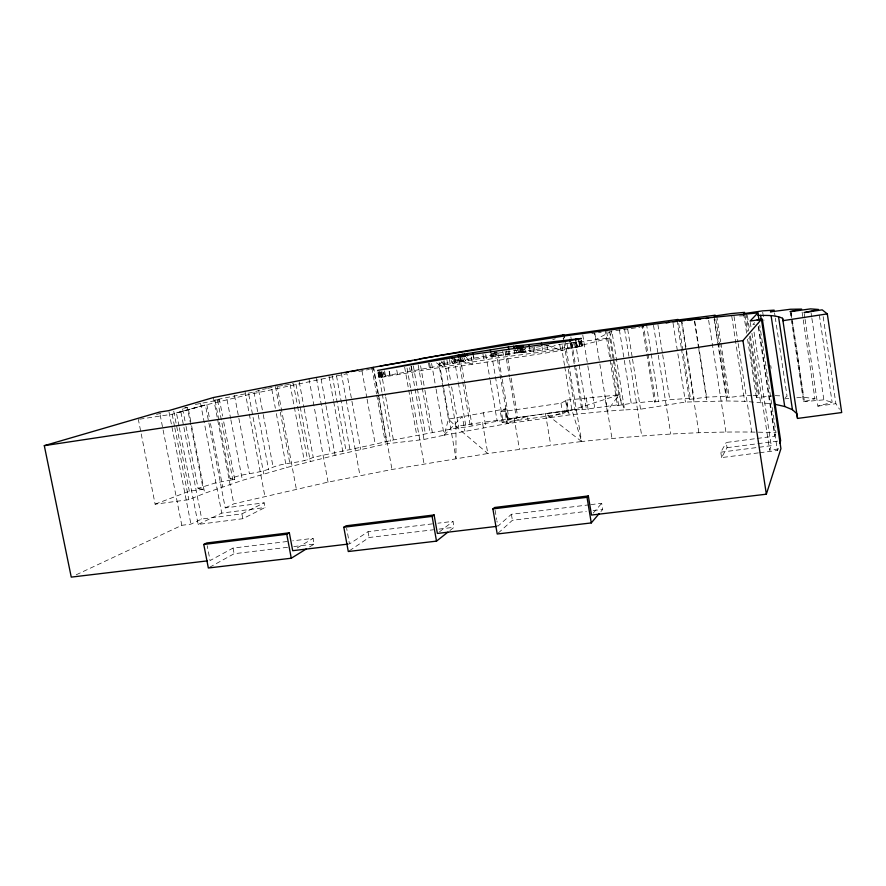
<?xml version="1.0" encoding="UTF-8"?>
<svg xmlns="http://www.w3.org/2000/svg" width="886" height="886" viewBox="0 0 886 886"><rect width="100%" height="100%" fill="white"/><g stroke="black" fill="none" stroke-linecap="round" stroke-linejoin="round"><path stroke-width="0.66" stroke-dasharray="4.43 3.32" d="M379.108 371.577L379.053 377.602L381.423 377.381L495.783 358.088L572.267 348.01L582.346 346.105L581.504 339.836M579.765 341.586L579.621 346.758L578.602 340.545M581.537 340.9L582.578 345.872L517.391 352.894L473.899 359.539L390.05 375L381.423 377.381L381.644 372.474M380.016 372.685L379.773 377.569L379.23 371.577M580.651 340.9L581.46 345.828L575.202 347.545L575.734 342.339M436.089 389.131L444.163 435.181L507.058 423.674L507.567 419.3L505.784 408.845L448.482 419.122L444.163 435.181L423.995 439.467L386.883 443.786L335.118 455.315L286.477 467.586L242.432 480.345L204.71 493.269L188.84 499.671L155.116 504.178L138.349 419.388M564.526 365.386L562.056 350.479L563.009 343.901M563.773 338.64L564.16 336.004L581.593 441.516C646.127 434.827 711.07 430.131 775.981 432.711L759.756 325.151M579.621 340.955L581.46 345.828L577.229 347.201L578.204 340.623M380.969 371.987L383.04 377.159L383.926 372.142M573.408 342.727L572.267 348.01L571.448 343.048M759.723 452.724L777.41 450.465L778.617 446.81M778.417 448.98L769.624 450.099L771.241 445.691L753.931 331.364M757.209 438.437L774.718 436.156L775.981 432.711M570.529 342.937L556.364 344.898L551.635 347.035L490.899 356.449L490.534 354.311L496.105 352.096L495.252 354.411L438.913 364.379L435.458 362.219M773.899 395.809L756.411 397.581L757.209 395.588L748.504 338.297M758.361 452.89L721.625 457.586L727.052 447.674L726.243 442.479L755.869 438.614M721.625 457.586L720.783 452.192L726.243 442.479M751.882 395.621L743.908 395.677L726.675 397.736L727.738 396.208L715.888 319.259M613.201 359.661L618.904 394.868L607.242 411.126L569.155 414.947L507.058 423.674L504.566 409.044L507.567 419.3L502.196 422.533L500.38 411.912L505.784 408.845M600.952 511.51L602.713 509.428L601.705 503.303L590.752 504.632M593.199 513.094L601.705 503.303M681.456 348.818L689.397 399.398L690.415 398.246L678.488 322.15M754.606 322.681L752.901 324.564L758.283 323.733M444.163 435.181L462.326 416.464L464.873 431.094M646.869 354.367L654.466 402L655.496 401.026L643.624 326.535M498.231 533.084L512.407 520.281L586.288 511.399M589.389 504.798L511.377 514.279L497.843 526.229L496.913 520.868M605.127 329.415L617.487 405.6L618.55 404.736L611.739 362.739M449.922 530.548L454.042 527.292L453.001 521.367L437.928 523.194M785.251 397.559L787.023 396.175L775.383 318.34M439.467 531.833L453.001 521.367M574.46 365.464L581.759 409.764L582.755 409.044L576.022 368.177M568.336 369.329L575.08 410.129L576.21 409.321L517.845 417.572L507.822 420.208L497.19 421.227L466.036 427.096L458.726 427.661L393.395 439.943C366.937 446.234 339.991 451.572 313.223 457.331C300.753 463.533 286.045 461.971 273.132 467.166C260.03 474.021 243.827 472.681 230.138 478.817L219.108 421.337M502.196 422.533L562.776 413.995L567.306 410.849L566.697 400.107L618.904 394.868L624.619 409.908L640.556 409.199L685.454 402.056L726.697 400.948L744.672 401.314L771.296 403.717M564.747 366.738L571.924 410.096L581.593 441.516L487.809 453.521L455.969 426.476L448.482 419.122L438.913 364.379L443.188 361.41M349.383 550.782L369.108 537.503L433.498 529.762M432.446 523.859L368.044 531.689L349.494 543.926L346.636 528.377M500.38 411.912L560.993 403.241L566.697 400.107L569.155 414.947L567.306 410.849L565.545 400.25M309.579 546.928L314.153 544.104L313.079 538.356L292.723 540.825M297.231 547.958L313.079 538.356M209.517 567.339L234.114 553.728L288.382 547.205M287.297 541.49L233.029 548.08L210.082 560.55L207.191 545.687M179.315 427.705L198.154 524.412L242.83 518.709L265.058 507.501L264.161 502.816L225.232 507.899L205.397 404.869L176.436 412.92L179.05 426.354M76.218 574.781L181.796 525.309L190.922 524.135L201.72 519.03L241.9 513.858L264.161 502.816M198.154 524.412L221.766 513.105L265.058 507.501M225.232 507.899L233.793 503.846L328.053 482.128L391.989 469.491L487.809 453.521L482.427 422.334L455.969 426.476L455.98 458.427L443.709 388.201M377.957 371.655L378.865 377.536L382.907 376.461M490.899 356.449L496.47 354.212L496.105 352.096M155.116 504.178L189.338 491.198L203.226 489.316L187.389 407.649L182.405 407.593M218.853 419.997L215.01 399.951L253.95 392.044L261.237 389.74M552.775 339.681L555.223 338.773M507.058 423.674L527.425 416.221L528.134 420.407M618.904 394.868L571.924 410.096L482.427 422.334M186.06 426.443L198.099 488.374L215.874 482.781L234.724 479.404L223.626 421.437M176.436 412.92L205.397 404.869M139.7 419.178L172.161 414.216L206.859 404.703L248.767 394.58L346.935 373.748L360.691 449.446M156.556 414.415L161.761 412.987M805.086 319.403L817.878 406.131L832.12 402.333L818.93 312.182M438.913 364.379L445.835 368.366L562.056 350.479L609.69 337.987L611.861 331.021L607.862 331.497M790.124 311.573L803.502 401.712L814.898 398.778L802.063 311.817M195.341 404.459L219.495 399.863L222.585 416.043M262.544 389.463L266.431 388.633M267.727 388.356L275.524 386.695L280.02 410.772M581.759 409.764L618.55 404.736M284.783 385.177L293.366 383.616L297.342 405.013M358.841 371.444L369.418 369.396M370.736 369.13L373.383 368.62L378.444 396.806M617.487 405.6L631.242 403.329L655.496 401.026M654.466 402L669.805 399.741L690.415 398.246M615.825 330.589L639.67 327.311M640.999 327.1L643.646 326.657M496.47 354.212L495.252 354.411L494.82 351.875M278.171 386.263L283.465 385.388M689.397 399.398L706.607 397.138L727.738 396.208M490.534 354.311L549.929 345.075M183.59 408.236L187.389 407.649M507.567 419.3L527.425 416.221M575.08 410.129L582.755 409.044M571.835 342.749L609.69 337.987L612.979 358.298M817.878 406.131L835.886 403.695L839.518 409.221M591.881 333.468L594.528 333.114L595.591 339.648L611.861 331.021L624.619 409.908L607.242 411.126L604.784 396.02M727.052 447.674L756.522 443.853M757.862 443.676L777.963 441.073M720.783 452.192L771.241 445.691M598.526 332.638L601.195 332.305M293.809 546.551L314.153 544.104M438.969 529.108L454.042 527.292M593.133 510.58L602.713 509.428M803.502 401.712L823.858 399.841L832.12 402.333M784.797 398.822L788.795 398.467M796.791 397.77L803.458 397.183L814.898 398.778M739.533 315.981L747.374 315.56L749.634 330.478M215.01 399.951L219.495 399.863M753.211 395.61L757.209 395.588M775.272 395.643L780.5 395.876M230.138 478.817L234.724 479.404M198.099 488.374L203.226 489.316M453.887 359.605L472.382 364.035L471.219 357.279M546.994 345.33L562.056 350.479M378.865 377.536L377.801 371.611L379.197 377.381L378.61 372.574M581.593 441.516L545.411 413.43L550.704 445.038M451.074 360.347L453.145 363.581L452.536 360.07M466.335 357.191L468.373 360.436L467.764 356.947M441.582 361.51L445.835 368.366L455.969 426.476M383.56 372.652L385.488 375.919M515.508 349.538L517.391 352.894L516.992 350.535M459.701 358.442L461.274 361.732L459.9 357.191M453.499 359.86L455.072 363.171M460.775 358.221L462.337 361.51L461.739 358.022M524.468 348.94L526.062 352.418L525.265 347.655M463.987 357.601L465.504 360.934L464.895 357.435M379.297 372.386L381.268 376.838M454.773 358.376L456.611 362.828L456.013 359.317M517.535 349.272L518.875 352.706L518.277 349.173M462.414 357.889L463.688 361.255L463.079 357.767M519.827 349.029L520.99 352.528L520.171 348.995M522.906 349.073L524.069 352.606L523.46 349.04M518.764 349.117L519.86 352.606L519.262 349.062M520.381 349.006L521.422 352.55L520.824 349.006M378.953 372.474L380.238 377.082M580.906 340.9L582.235 345.828L581.426 340.888M521.998 349.117L522.939 352.672L522.341 349.106M580.43 341.442L581.604 346.326L581.426 341.165M160.122 414.748L181.796 525.309M182.66 408.933L185.805 425.092M180.954 412.234L201.72 519.03M173.734 411.148L189.338 491.198M172.161 414.216L174.542 426.421M174.808 427.772L188.84 499.671M169.016 411.99L190.922 524.135M233.029 548.08L234.114 553.728M200.524 403.208L221.766 513.105M188.474 409.565L191.354 424.416M191.62 425.767L204.71 493.269M227.037 399.697L230.626 418.513M230.892 419.864L242.432 480.345M241.9 513.858L242.83 518.709M217.591 400.317L232.852 479.968M213.393 397.537L233.793 503.846M206.859 404.703L209.45 418.17M210.491 423.552L222.663 486.813M248.767 394.58L263.784 473.921M244.957 391.158L249.044 412.721M249.298 414.061L264.87 496.249M234.524 395.51L238.611 416.985M238.866 418.325L249.343 473.368M271.825 389.386L275.358 408.269M276.366 413.651L286.477 467.586M258.646 390.294L262.965 413.219M263.22 414.57L273.132 467.166M253.95 392.044L268.635 469.824M297.596 406.353L307.531 459.845M290.087 384.302L304.286 460.642M276.853 384.889L296.323 489.006M280.275 412.101L289.777 462.913M316.457 378.344L330.268 453.344M308.981 378.754L328.053 482.128M299.235 381.833L303.987 407.449M304.23 408.8L313.223 457.331M295.99 384.17L310.321 461.373M368.044 531.689L369.108 537.503M336.514 375.808L349.87 449.025M332.316 375.708L346.049 450.83M329.049 376.362L333.479 400.527M333.723 401.867L342.816 451.561M321.086 378.942L325.771 404.404M326.015 405.744L335.118 455.315M361.986 370.869L366.848 397.803M367.092 399.154L375.121 443.598M341.243 372.773L345.928 398.478M346.171 399.83L359.971 475.616M384.579 370.824L385.643 376.783M382.054 371.743L383.04 377.159M381.135 371.467L385.465 395.632M385.698 396.972L393.395 439.943M380.426 372.109L381.423 377.381M378.377 372.408L382.01 392.664M382.254 394.015L390.737 441.272M373.56 366.937L378.411 393.927M378.654 395.278L391.989 469.491M378.687 398.146L386.883 443.786M371.899 368.044L376.517 393.727M376.76 395.078L385.266 442.402M409.598 367.745L410.218 371.267M407.051 368.022L410.628 388.245M410.871 389.596L424.017 463.755M404.658 367.192L416.752 435.336M396.762 370.016L397.615 374.789M389.43 371.467L390.05 375M389.12 371.323L389.973 376.085M431.571 363.393L435.846 387.78M429.555 363.027L430.386 367.723M428.536 363.05L429.577 368.997M420.584 365.741L424.66 388.888M424.903 390.25L432.335 432.457M418.181 365.043L421.969 386.529M422.212 387.88L430.264 433.542M413.341 365.918L417.151 387.415M417.384 388.766L425.457 434.45M411.337 366.184L412.389 372.142M410.993 365.973L423.995 439.467M454.263 358.498L458.117 381.489M458.35 382.83L466.036 427.096M449.412 359.461L450.232 364.157M446.887 359.672L450.675 381.423M451.616 386.872L458.726 427.661M444.008 360.469L444.827 365.154M443.62 361.577L444.451 366.328M439.223 362.551L443.476 386.85M473.113 352.982L473.988 358.044M483.391 412.621L485.905 427.251M473.29 356.05L473.899 359.539M471.341 356.969L472.16 361.732M495.075 510.17L496.692 519.539M460.244 357.39L464.718 383.239M464.962 384.602L472.028 425.413M458.738 358.664L459.336 362.164M458.738 359.273L462.459 380.736M462.691 382.076L470.366 426.343M457.364 359.24L458.184 363.991M497.644 352.44L501.974 377.901M502.207 379.241L509.051 419.455M496.127 351.609L507.822 420.208M494.765 352.096L495.783 358.088M491.497 353.758L502.982 420.961M490.988 353.315L491.586 356.814M485.75 354.466L489.958 378.986M490.191 380.349L497.19 421.227M511.377 514.279L512.407 520.281M482.936 353.935L483.955 359.904M521.644 349.106L522.242 352.672M520.525 348.386L521.544 354.422M514.234 349.715L514.832 353.237M508.952 350.502L509.55 354.023M508.398 351.299L509.217 356.106M506.515 350.834L510.214 372.629M511.133 378.078L517.845 417.572M505.086 351.277L509.428 376.794M509.649 378.134L516.494 418.402M502.727 350.889L504.112 359.051M514.079 417.683L519.406 449.058M542.01 346.758L542.609 350.369M534.247 346.836L535.498 354.322M533.162 348.01L533.981 352.872M529.451 347.168L530.26 351.941M566.974 343.713L567.793 348.674M563.164 338.064L563.839 342.14M564.061 343.502L568.103 367.978M559.719 344.433L560.594 349.66M560.993 403.241L562.776 413.995M546.928 345.097L547.947 351.233M582.767 334.986L587.606 364.511M587.828 365.852L594.639 407.449M579.112 340.988L579.92 345.905M586.222 397.858L588.681 412.81M576.409 342.229L577.229 347.201M576.155 342.494L576.764 346.171M575.346 341.963L586.41 409.188M574.383 342.572L575.202 347.545M570.85 336.857L571.525 340.944M571.758 342.306L575.789 366.815M570.916 343.99L574.239 364.124M570.362 343.126L570.972 346.791M609.646 331.574L614.275 360.192M614.496 361.554L621.562 405.168M606.688 331.585L611.517 361.388M594.794 333.036L599.645 362.773M599.866 364.124L611.982 438.481M627.731 329.293L632.294 357.734M632.515 359.096L640.556 409.199M624.541 329.005L629.337 358.797M629.558 360.148L641.752 435.99M619.392 329.802L631.242 403.329M657.921 324.686L662.462 353.337M662.673 354.71L669.805 399.741M653.503 325.295L658.032 353.846M658.254 355.197L670.757 434.051M646.448 323.855L651.011 352.517M651.221 353.879L658.819 401.635M642.095 324.42L646.647 353.005M681.677 319.569L694.126 399.121M681.522 321.917L685.963 350.291M686.174 351.642L698.866 432.722M676.959 320.112L681.245 347.456M673.05 323.168L685.454 402.056M694.845 321.54L706.607 397.138M694.38 320.909L698.611 348.132M698.821 349.494L706.873 401.203M716.719 315.826L720.706 341.741M720.916 343.115L729.311 397.67M714.094 316.08L718.081 341.941M718.291 343.303L726.675 397.736M714.083 319.093L726.697 400.948M708.645 320.3L725.911 432.014M750.287 322.438L751.106 327.864M751.937 333.302L769.624 450.099M750.453 335.905L760.531 402.344M746.056 313.29L748.736 330.976M749.556 336.414L758.848 397.637M744.993 315.106L747.474 331.475M743.631 313.478L746.721 333.823M747.551 339.249L756.411 397.581M734.029 316.368L737.983 342.217M738.182 343.58L751.682 432.003M731.77 316.258L744.672 401.314M774.563 312.869L775.172 316.966M762.713 312.237L763.953 320.444M770.742 365.564L771.152 368.299M758.693 326.458L777.41 450.465M758.194 326.69L774.718 436.156M791.098 311.595L804.51 401.923M791.01 313.312L792.018 320.079M792.217 321.43L803.458 397.183M811.089 312.957L811.687 317.033M811.886 318.384L823.858 399.841M804.278 313.976L804.887 318.041M823.172 316.634L835.886 403.695M581.083 341.287L581.604 346.326M567.306 410.849L548.899 417.483L548.201 413.275L567.306 410.849"/><path stroke-width="1.33" d="M599.191 513.581L591.272 522.928L497.223 533.992L492.893 508.907L494.609 507.49L588.337 495.927L591.494 515.054L766.346 494.2L780.92 448.659L761.439 319.325L750.077 321.075L757.907 312.902L758.925 319.702M779.835 443.166L780.644 440.73L762.325 319.06L757.165 319.857M207.335 560.882L71.257 577.118L44.3 445.658L742.955 340.589L761.439 319.325M492.893 508.907L587.03 497.323L588.337 495.927M496.47 526.395L437.374 533.438L434.107 514.943L346.16 525.786L343.812 527.248L348.287 551.524L436.51 541.136L447.851 532.187M343.812 527.248L432.124 516.383L434.107 514.943M348.143 544.082L292.701 550.693L289.334 532.796L206.659 542.985L203.769 544.48L208.343 567.992L291.272 558.235L306.146 549.054M203.769 544.48L286.765 534.269L289.334 532.796M44.3 445.658L159.591 412.045L168.75 410.639L213.393 397.537L308.981 378.754L438.038 355.795L564.16 336.004L681.312 320.566L757.907 312.902M458.128 355.164L377.591 370.426L470.931 354.588L566.564 341.243L581.36 338.452L508.354 346.969L459.214 354.921L458.128 355.164L458.527 357.501M345.651 372.641L348.331 372.12M351.022 371.599L357.722 370.304M380.172 366.095L412.4 360.547M414.814 360.104L417.228 359.672M419.377 358.93L505.363 344.034L563.895 334.83L562.71 335.34L678.056 319.436L676.959 320.112L715.257 315.217L714.094 316.08L731.36 313.566L744.572 312.381L743.631 313.478L746.056 313.29L762.514 310.875L774.154 310.144L770.41 311.861L790.412 309.258L801.653 309.103L790.124 311.573L791.098 311.595L810.491 308.882L818.531 309.458L804.078 312.625L822.175 309.834L827.314 313.877L841.7 412.544L797.522 418.436L796.813 413.684L792.438 409.709L784.719 406.508L775.328 404.37M666.206 322.914L668.864 322.471M827.314 313.877L782.947 320.677L782.582 318.295C774.951 314.718 766.168 315.615 757.962 315.35M672.839 321.806L676.838 321.385M679.507 321.109L684.834 320.544M687.503 320.256L692.83 319.691M695.477 319.436L700.737 318.949M705.987 318.462L708.612 318.218M465.648 356.106L464.297 353.946L464.696 356.272M514.888 348.42L513.636 346.182L514.035 348.541M452.979 358.764L451.926 356.56L452.325 358.896M459.214 354.921L460.255 357.113M463.489 356.493L462.481 354.267L462.88 356.604M517.081 348.12L516.195 345.828L516.593 348.187M461.983 356.77L461.13 354.522L461.54 356.859M519.44 347.866L518.664 345.529L519.063 347.888M522.519 347.899L521.743 345.54L522.142 347.921M518.41 347.965L517.679 345.64L518.077 347.999M520.038 347.833L519.351 345.474L519.894 347.821M521.677 347.921L521.046 345.551L521.444 347.921M286.765 534.269L291.272 558.235M432.124 516.383L436.51 541.136M472.692 352.55L473.091 354.887M467.166 353.459L467.564 355.784M490.39 349.804L490.789 352.141M522.862 345.474L523.261 347.844M520.226 345.462L520.625 347.821M508.354 346.969L508.752 349.317M541.401 343.148L541.811 345.562M529.053 344.776L529.451 347.168M587.03 497.323L591.272 522.928M575.546 338.817L575.955 341.265M569.764 339.46L570.163 341.907M742.955 340.589L766.346 494.2M771.097 315.637L784.719 406.508M760.609 315.305L761.229 319.392M782.582 318.295L797.522 418.436M778.528 316.623L792.438 409.709"/></g></svg>
